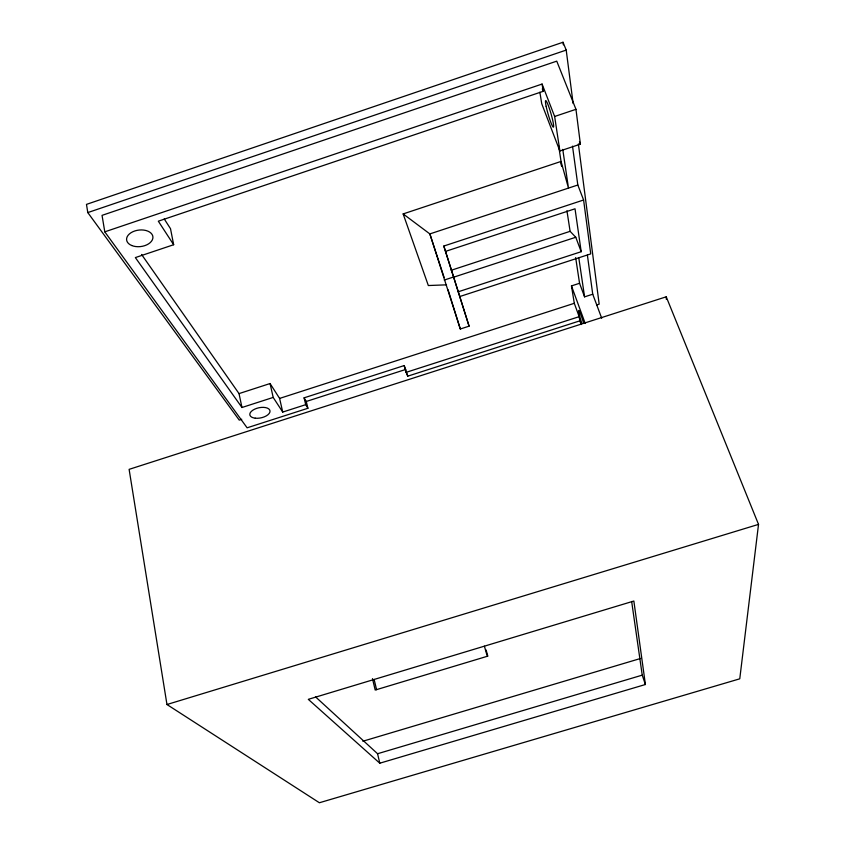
<?xml version="1.0" encoding="UTF-8"?>
<svg xmlns="http://www.w3.org/2000/svg" width="845" height="845" viewBox="0 0 845 845"><rect width="100%" height="100%" fill="white"/><g stroke="black" fill="none" stroke-linecap="round" stroke-linejoin="round"><path stroke-width="1.27" d="M758.525 524.386L739.766 678.82L319.389 802.75L166.961 704.519L129.116 469.355L666.24 296.806L758.525 524.386L166.961 704.519M573.132 103.502L566.203 50.087L563.023 42.25L86.475 204.384L87.796 212.581L239.241 420.102L241.744 419.289M87.796 212.581L566.203 50.087M104.791 231.836L542.078 84.056L554.647 116.473L559.876 150.991L580.399 144.157L575.963 109.322L556.749 61.146L102.044 215.359L104.791 231.836L247.11 427.813L307.897 408.272L306.281 401.47L304.084 397.837L404.195 365.568L407.765 376.162L579.839 320.846L579.174 316.664L574.294 303.302L571.463 285.906L579.554 283.276L575.646 257.577M542.078 84.056L543.24 91.302L158.321 221.189L173.658 244.733L135.358 257.588L241.966 407.501L273.188 397.425L282.726 412.064L305.71 404.67L307.897 408.272M554.647 116.473L575.963 109.322M446.53 284.839L428.33 285.536L403.149 213.922L561.038 161.437L558.672 145.836M572.509 146.153L577.822 185.013L429.862 233.917L403.149 213.922M444.09 277.382L429.862 233.917L460.303 329.001L469.081 326.17L443.815 246.043L583.599 200.001L577.822 185.013M445.505 251.398L575.022 208.789L581.191 251.704L458.222 291.789M451.209 270.273L570.111 231.329L575.762 237.255L581.191 251.704M444.248 280.054L453.607 276.991L443.815 246.043M453.607 277.202L575.762 237.255M459.722 296.553L590.729 253.891L583.599 200.001M141.559 254.451L239.029 393.601L270.062 383.545L279.611 398.417L282.726 412.064M579.554 283.276L584.582 296.849L592.736 294.218L587.391 255.137M279.611 398.417L574.294 303.302M596.654 304.95L599.168 304.137L578.371 143.893M306.281 401.47L405.843 369.413M404.195 365.568L406.118 372.349L579.174 316.664M362.843 741.245L640.594 658.456M315.565 696.882L377.567 753.729L642.232 675.144L631.659 601.492M379.785 763.204L645.411 684.513L633.856 601.038L308.298 699.343L379.785 763.204L377.567 753.729M164.236 218.95L170.51 228.699L173.658 244.733M406.118 372.349L407.765 376.162M579.438 141.717L580.399 144.157M542.3 88.873L543.24 91.302M559.876 150.991L541.74 103.724L539.86 92.189M592.736 294.218L601.714 318.227M571.463 285.906L585.226 323.487M579.839 320.846L581.18 324.533M642.232 675.144L645.411 684.513M453.607 276.991L469.081 326.17M448.061 289.74L460.303 329.001M486.086 649.953L487.861 656.227M484.407 646.193L487.269 656.29L375.201 690.048L372.476 678.63M561.038 161.437L568.484 188.097L562.759 149.396M560.647 162.758L561.693 166.486M374.134 679.454L376.585 689.7M304.084 397.837L305.71 404.67M270.062 383.545L273.188 397.425M239.029 393.601L241.966 407.501M566.932 210.722L570.111 231.329M578.814 257.936L584.582 296.849M563.023 42.25L563.361 44.859M666.24 296.806L666.346 299.436M581.878 323.382A10.499 0.898 72.8 0 1 578.772 310.464A10.499 0.898 72.8 0 1 583.504 322.811M255.253 418.19A10.267 5.144 -11.9 0 0 270.02 411.029A10.267 5.144 -11.9 0 0 254.503 409.244A10.267 5.144 -11.9 0 0 255.253 418.19M131.651 245.494A13.235 8.292 -7 0 0 152.808 238.501A13.235 8.292 -7 0 0 134.82 230.96A13.235 8.292 -7 0 0 131.651 245.494M546.155 106.364A13.805 1.447 73.8 0 0 553.211 127.088A13.805 1.447 73.8 0 0 549.261 108.128A13.805 1.447 73.8 0 0 546.155 106.364"/></g></svg>
